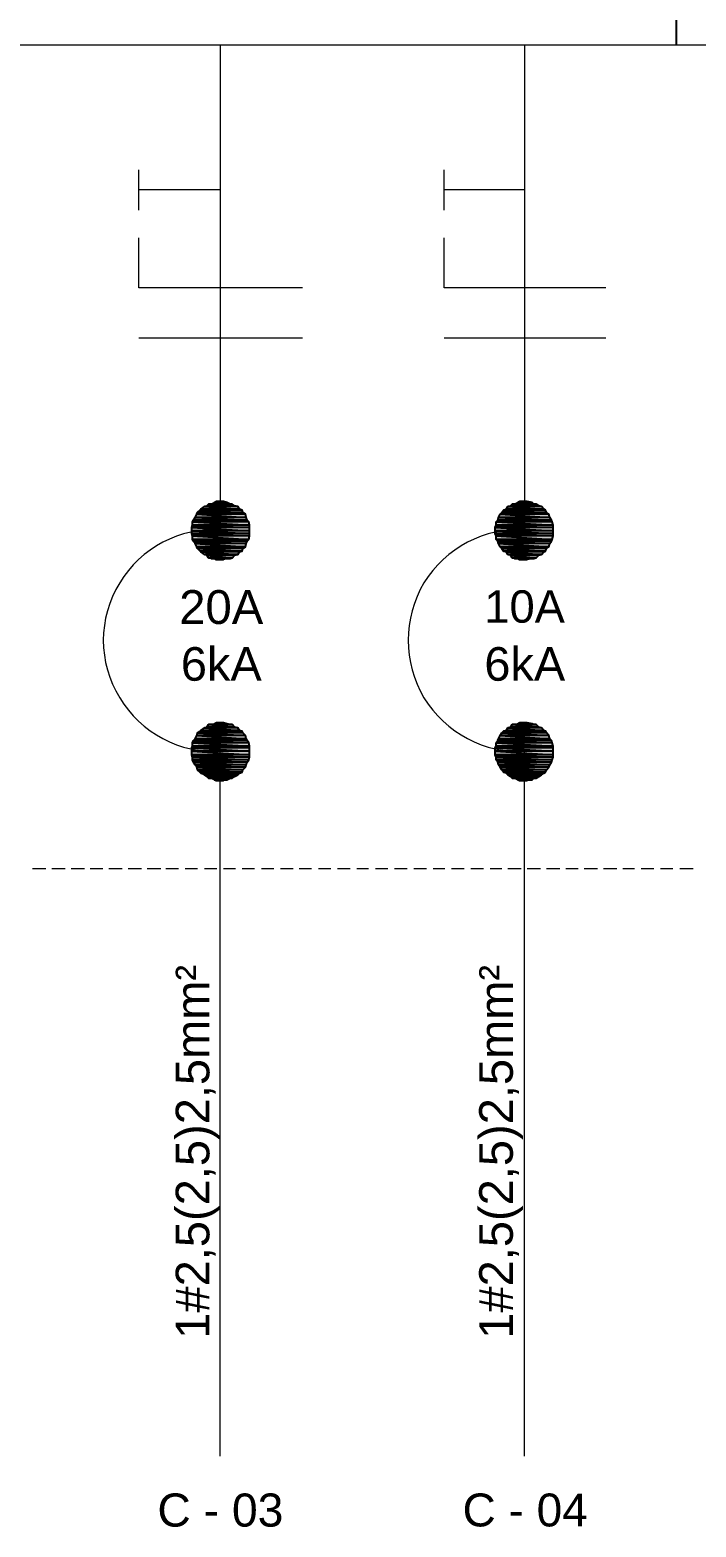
# Model space of a CAD drawing. Header units: millimetres. Extents: x 53 to 176, y -29 to 32.
# Drawn here: x 139.532 to 141.751, y 9.897 to 14.889 of the extents above; entities that cross this region are included whole.
import ezdxf

# ---------------------------------------------------------------- set-up
doc = ezdxf.new("R2010")
doc.units = ezdxf.units.MM
doc.layers.add('13 - Diagrama unifilar', color=7, linetype='Continuous', lineweight=30)
doc.styles.add('Arial0', font='arial.ttf', dxfattribs={"height": 3.14658})

msp = doc.modelspace()

# ---------------------------------------------------------------- hatches: boundary and pattern name
at = {"layer": '13 - Diagrama unifilar', "true_color": 0x000007}
h = msp.add_hatch(color=7, dxfattribs=at)
h.paths.add_polyline_path([(140.2416, 13.2798), (140.0907, 13.2798), (140.25, 13.2742)])
h.paths.add_polyline_path([(140.0907, 13.2798), (140.25, 13.2742), (140.088, 13.2742)])
h = msp.add_hatch(color=7, dxfattribs=at)
h.paths.add_polyline_path([(140.2388, 13.2882), (140.0991, 13.2882), (140.2416, 13.2798)])
h.paths.add_polyline_path([(140.0991, 13.2882), (140.2416, 13.2798), (140.0907, 13.2798)])
h = msp.add_hatch(color=7, dxfattribs=at)
h.paths.add_polyline_path([(140.2304, 13.291), (140.1019, 13.291), (140.2388, 13.2882)])
h.paths.add_polyline_path([(140.1019, 13.291), (140.2388, 13.2882), (140.0991, 13.2882)])
h = msp.add_hatch(color=7, dxfattribs=at)
h.paths.add_polyline_path([(140.2248, 13.2994), (140.1131, 13.2994), (140.2304, 13.291)])
h.paths.add_polyline_path([(140.1131, 13.2994), (140.2304, 13.291), (140.1019, 13.291)])
h = msp.add_hatch(color=7, dxfattribs=at)
h.paths.add_polyline_path([(140.2137, 13.3022), (140.1215, 13.3022), (140.2248, 13.2994)])
h.paths.add_polyline_path([(140.1215, 13.3022), (140.2248, 13.2994), (140.1131, 13.2994)])
h = msp.add_hatch(color=7, dxfattribs=at)
h.paths.add_polyline_path([(140.2053, 13.3078), (140.1271, 13.3078), (140.2137, 13.3022)])
h.paths.add_polyline_path([(140.1271, 13.3078), (140.2137, 13.3022), (140.1215, 13.3022)])
h = msp.add_hatch(color=7, dxfattribs=at)
h.paths.add_polyline_path([(140.1885, 13.3133), (140.1466, 13.3133), (140.1997, 13.3078)])
h.paths.add_polyline_path([(140.1466, 13.3133), (140.1997, 13.3078), (140.1354, 13.3078)])
h = msp.add_hatch(color=7, dxfattribs=at)
h.paths.add_polyline_path([(140.1773, 13.3161), (140.1522, 13.3161), (140.1885, 13.3133)])
h.paths.add_polyline_path([(140.1522, 13.3161), (140.1885, 13.3133), (140.1466, 13.3133)])
h = msp.add_hatch(color=7, dxfattribs=at)
h.paths.add_polyline_path([(141.2529, 13.2798), (141.1048, 13.2798), (141.2612, 13.2742)])
h.paths.add_polyline_path([(141.1048, 13.2798), (141.2612, 13.2742), (141.0992, 13.2742)])
h = msp.add_hatch(color=7, dxfattribs=at)
h.paths.add_polyline_path([(141.2501, 13.2882), (141.1104, 13.2882), (141.2529, 13.2798)])
h.paths.add_polyline_path([(141.1104, 13.2882), (141.2529, 13.2798), (141.1048, 13.2798)])
h = msp.add_hatch(color=7, dxfattribs=at)
h.paths.add_polyline_path([(141.2445, 13.291), (141.1188, 13.291), (141.2501, 13.2882)])
h.paths.add_polyline_path([(141.1188, 13.291), (141.2501, 13.2882), (141.1104, 13.2882)])
h = msp.add_hatch(color=7, dxfattribs=at)
h.paths.add_polyline_path([(141.2361, 13.2994), (141.1244, 13.2994), (141.2445, 13.291)])
h.paths.add_polyline_path([(141.1244, 13.2994), (141.2445, 13.291), (141.1188, 13.291)])
h = msp.add_hatch(color=7, dxfattribs=at)
h.paths.add_polyline_path([(141.2277, 13.3022), (141.1327, 13.3022), (141.2361, 13.2994)])
h.paths.add_polyline_path([(141.1327, 13.3022), (141.2361, 13.2994), (141.1244, 13.2994)])
h = msp.add_hatch(color=7, dxfattribs=at)
h.paths.add_polyline_path([(141.2193, 13.3078), (141.1383, 13.3078), (141.2277, 13.3022)])
h.paths.add_polyline_path([(141.1383, 13.3078), (141.2277, 13.3022), (141.1327, 13.3022)])
h = msp.add_hatch(color=7, dxfattribs=at)
h.paths.add_polyline_path([(141.2054, 13.3133), (141.1579, 13.3133), (141.2109, 13.3078)])
h.paths.add_polyline_path([(141.1579, 13.3133), (141.2109, 13.3078), (141.1467, 13.3078)])
h = msp.add_hatch(color=7, dxfattribs=at)
h.paths.add_polyline_path([(141.1886, 13.3161), (141.1635, 13.3161), (141.2054, 13.3133)])
h.paths.add_polyline_path([(141.1635, 13.3161), (141.2054, 13.3133), (141.1579, 13.3133)])
h = msp.add_hatch(color=7, dxfattribs=at)
h.paths.add_polyline_path([(140.2639, 13.2379), (140.074, 13.2379), (140.2639, 13.2295)])
h.paths.add_polyline_path([(140.074, 13.2379), (140.2639, 13.2295), (140.0712, 13.2295)])
h = msp.add_hatch(color=7, dxfattribs=at)
h.paths.add_polyline_path([(140.2639, 13.2295), (140.0712, 13.2295), (140.2639, 13.2184)])
h.paths.add_polyline_path([(140.0712, 13.2295), (140.2639, 13.2184), (140.0712, 13.2184)])
h = msp.add_hatch(color=7, dxfattribs=at)
h.paths.add_polyline_path([(140.2556, 13.2547), (140.0768, 13.2547), (140.2612, 13.2491)])
h.paths.add_polyline_path([(140.0768, 13.2547), (140.2612, 13.2491), (140.074, 13.2491)])
h = msp.add_hatch(color=7, dxfattribs=at)
h.paths.add_polyline_path([(140.2612, 13.2491), (140.074, 13.2491), (140.2639, 13.2379)])
h.paths.add_polyline_path([(140.074, 13.2491), (140.2639, 13.2379), (140.074, 13.2379)])
h = msp.add_hatch(color=7, dxfattribs=at)
h.paths.add_polyline_path([(140.2528, 13.2631), (140.0824, 13.2631), (140.2556, 13.2547)])
h.paths.add_polyline_path([(140.0824, 13.2631), (140.2556, 13.2547), (140.0768, 13.2547)])
h = msp.add_hatch(color=7, dxfattribs=at)
h.paths.add_polyline_path([(140.25, 13.2742), (140.088, 13.2742), (140.2528, 13.2631)])
h.paths.add_polyline_path([(140.088, 13.2742), (140.2528, 13.2631), (140.0824, 13.2631)])
h = msp.add_hatch(color=7, dxfattribs=at)
h.paths.add_polyline_path([(141.2752, 13.2379), (141.0852, 13.2379), (141.2752, 13.2295)])
h.paths.add_polyline_path([(141.0852, 13.2379), (141.2752, 13.2295), (141.0824, 13.2295)])
h = msp.add_hatch(color=7, dxfattribs=at)
h.paths.add_polyline_path([(141.2752, 13.2295), (141.0824, 13.2295), (141.2752, 13.2184)])
h.paths.add_polyline_path([(141.0824, 13.2295), (141.2752, 13.2184), (141.0824, 13.2184)])
h = msp.add_hatch(color=7, dxfattribs=at)
h.paths.add_polyline_path([(141.2696, 13.2547), (141.0908, 13.2547), (141.2724, 13.2491)])
h.paths.add_polyline_path([(141.0908, 13.2547), (141.2724, 13.2491), (141.0852, 13.2491)])
h = msp.add_hatch(color=7, dxfattribs=at)
h.paths.add_polyline_path([(141.2724, 13.2491), (141.0852, 13.2491), (141.2752, 13.2379)])
h.paths.add_polyline_path([(141.0852, 13.2491), (141.2752, 13.2379), (141.0852, 13.2379)])
h = msp.add_hatch(color=7, dxfattribs=at)
h.paths.add_polyline_path([(141.264, 13.2631), (141.0936, 13.2631), (141.2696, 13.2547)])
h.paths.add_polyline_path([(141.0936, 13.2631), (141.2696, 13.2547), (141.0908, 13.2547)])
h = msp.add_hatch(color=7, dxfattribs=at)
h.paths.add_polyline_path([(141.2612, 13.2742), (141.0992, 13.2742), (141.264, 13.2631)])
h.paths.add_polyline_path([(141.0992, 13.2742), (141.264, 13.2631), (141.0936, 13.2631)])
h = msp.add_hatch(color=7, dxfattribs=at)
h.paths.add_polyline_path([(140.2639, 13.2184), (140.0712, 13.2184), (140.2639, 13.21)])
h.paths.add_polyline_path([(140.0712, 13.2184), (140.2639, 13.21), (140.0712, 13.21)])
h = msp.add_hatch(color=7, dxfattribs=at)
h.paths.add_polyline_path([(140.2639, 13.21), (140.0712, 13.21), (140.2639, 13.2016)])
h.paths.add_polyline_path([(140.0712, 13.21), (140.2639, 13.2016), (140.074, 13.2016)])
h = msp.add_hatch(color=7, dxfattribs=at)
h.paths.add_polyline_path([(140.2639, 13.2016), (140.074, 13.2016), (140.2612, 13.1904)])
h.paths.add_polyline_path([(140.074, 13.2016), (140.2612, 13.1904), (140.074, 13.1904)])
h = msp.add_hatch(color=7, dxfattribs=at)
h.paths.add_polyline_path([(140.2612, 13.1904), (140.074, 13.1904), (140.2556, 13.1848)])
h.paths.add_polyline_path([(140.074, 13.1904), (140.2556, 13.1848), (140.0768, 13.1848)])
h = msp.add_hatch(color=7, dxfattribs=at)
h.paths.add_polyline_path([(140.2556, 13.1848), (140.0768, 13.1848), (140.2528, 13.1765)])
h.paths.add_polyline_path([(140.0768, 13.1848), (140.2528, 13.1765), (140.0824, 13.1765)])
h = msp.add_hatch(color=7, dxfattribs=at)
h.paths.add_polyline_path([(141.2752, 13.2184), (141.0824, 13.2184), (141.2752, 13.21)])
h.paths.add_polyline_path([(141.0824, 13.2184), (141.2752, 13.21), (141.0824, 13.21)])
h = msp.add_hatch(color=7, dxfattribs=at)
h.paths.add_polyline_path([(141.2752, 13.21), (141.0824, 13.21), (141.2752, 13.2016)])
h.paths.add_polyline_path([(141.0824, 13.21), (141.2752, 13.2016), (141.0852, 13.2016)])
h = msp.add_hatch(color=7, dxfattribs=at)
h.paths.add_polyline_path([(141.2752, 13.2016), (141.0852, 13.2016), (141.2724, 13.1904)])
h.paths.add_polyline_path([(141.0852, 13.2016), (141.2724, 13.1904), (141.0852, 13.1904)])
h = msp.add_hatch(color=7, dxfattribs=at)
h.paths.add_polyline_path([(141.2724, 13.1904), (141.0852, 13.1904), (141.2696, 13.1848)])
h.paths.add_polyline_path([(141.0852, 13.1904), (141.2696, 13.1848), (141.0908, 13.1848)])
h = msp.add_hatch(color=7, dxfattribs=at)
h.paths.add_polyline_path([(141.2696, 13.1848), (141.0908, 13.1848), (141.264, 13.1765)])
h.paths.add_polyline_path([(141.0908, 13.1848), (141.264, 13.1765), (141.0936, 13.1765)])
h = msp.add_hatch(color=7, dxfattribs=at)
h.paths.add_polyline_path([(140.2528, 13.1765), (140.0824, 13.1765), (140.25, 13.1653)])
h.paths.add_polyline_path([(140.0824, 13.1765), (140.25, 13.1653), (140.088, 13.1653)])
h = msp.add_hatch(color=7, dxfattribs=at)
h.paths.add_polyline_path([(140.25, 13.1653), (140.088, 13.1653), (140.2416, 13.1597)])
h.paths.add_polyline_path([(140.088, 13.1653), (140.2416, 13.1597), (140.0907, 13.1597)])
h = msp.add_hatch(color=7, dxfattribs=at)
h.paths.add_polyline_path([(140.2416, 13.1597), (140.0907, 13.1597), (140.2388, 13.1513)])
h.paths.add_polyline_path([(140.0907, 13.1597), (140.2388, 13.1513), (140.0991, 13.1513)])
h = msp.add_hatch(color=7, dxfattribs=at)
h.paths.add_polyline_path([(140.2388, 13.1513), (140.0991, 13.1513), (140.2304, 13.1485)])
h.paths.add_polyline_path([(140.0991, 13.1513), (140.2304, 13.1485), (140.1019, 13.1485)])
h = msp.add_hatch(color=7, dxfattribs=at)
h.paths.add_polyline_path([(140.2304, 13.1485), (140.1019, 13.1485), (140.2248, 13.1401)])
h.paths.add_polyline_path([(140.1019, 13.1485), (140.2248, 13.1401), (140.1131, 13.1401)])
h = msp.add_hatch(color=7, dxfattribs=at)
h.paths.add_polyline_path([(140.2248, 13.1401), (140.1131, 13.1401), (140.2137, 13.1373)])
h.paths.add_polyline_path([(140.1131, 13.1401), (140.2137, 13.1373), (140.1215, 13.1373)])
h = msp.add_hatch(color=7, dxfattribs=at)
h.paths.add_polyline_path([(140.2137, 13.1373), (140.1215, 13.1373), (140.2053, 13.129)])
h.paths.add_polyline_path([(140.1215, 13.1373), (140.2053, 13.129), (140.1271, 13.129)])
h = msp.add_hatch(color=7, dxfattribs=at)
h.paths.add_polyline_path([(140.2053, 13.129), (140.1271, 13.129), (140.1997, 13.1262)])
h.paths.add_polyline_path([(140.1271, 13.129), (140.1997, 13.1262), (140.1354, 13.1262)])
h = msp.add_hatch(color=7, dxfattribs=at)
h.paths.add_polyline_path([(141.264, 13.1765), (141.0936, 13.1765), (141.2612, 13.1653)])
h.paths.add_polyline_path([(141.0936, 13.1765), (141.2612, 13.1653), (141.0992, 13.1653)])
h = msp.add_hatch(color=7, dxfattribs=at)
h.paths.add_polyline_path([(141.2612, 13.1653), (141.0992, 13.1653), (141.2529, 13.1597)])
h.paths.add_polyline_path([(141.0992, 13.1653), (141.2529, 13.1597), (141.1048, 13.1597)])
h = msp.add_hatch(color=7, dxfattribs=at)
h.paths.add_polyline_path([(141.2529, 13.1597), (141.1048, 13.1597), (141.2501, 13.1513)])
h.paths.add_polyline_path([(141.1048, 13.1597), (141.2501, 13.1513), (141.1104, 13.1513)])
h = msp.add_hatch(color=7, dxfattribs=at)
h.paths.add_polyline_path([(141.2501, 13.1513), (141.1104, 13.1513), (141.2445, 13.1485)])
h.paths.add_polyline_path([(141.1104, 13.1513), (141.2445, 13.1485), (141.1188, 13.1485)])
h = msp.add_hatch(color=7, dxfattribs=at)
h.paths.add_polyline_path([(141.2445, 13.1485), (141.1188, 13.1485), (141.2361, 13.1401)])
h.paths.add_polyline_path([(141.1188, 13.1485), (141.2361, 13.1401), (141.1244, 13.1401)])
h = msp.add_hatch(color=7, dxfattribs=at)
h.paths.add_polyline_path([(141.2361, 13.1401), (141.1244, 13.1401), (141.2277, 13.1373)])
h.paths.add_polyline_path([(141.1244, 13.1401), (141.2277, 13.1373), (141.1327, 13.1373)])
h = msp.add_hatch(color=7, dxfattribs=at)
h.paths.add_polyline_path([(141.2277, 13.1373), (141.1327, 13.1373), (141.2193, 13.129)])
h.paths.add_polyline_path([(141.1327, 13.1373), (141.2193, 13.129), (141.1383, 13.129)])
h = msp.add_hatch(color=7, dxfattribs=at)
h.paths.add_polyline_path([(141.2193, 13.129), (141.1383, 13.129), (141.2109, 13.1262)])
h.paths.add_polyline_path([(141.1383, 13.129), (141.2109, 13.1262), (141.1467, 13.1262)])
h = msp.add_hatch(color=7, dxfattribs=at)
h.paths.add_polyline_path([(140.1466, 13.1262), (140.1522, 13.1234), (140.1773, 13.1234)])
h.paths.add_polyline_path([(140.1522, 13.1234), (140.1773, 13.1234), (140.1718, 13.1234)])
for points in [[(140.1466, 13.1262), (140.1885, 13.1262), (140.1773, 13.1234)], [(141.1579, 13.1262), (141.2054, 13.1262), (141.1886, 13.1234)], [(140.1466, 12.3887), (140.1885, 12.3887), (140.1773, 12.3859)], [(141.1579, 12.3887), (141.2054, 12.3887), (141.1886, 12.3859)]]:
    msp.add_hatch(color=7, dxfattribs=at).paths.add_polyline_path(points)
h = msp.add_hatch(color=7, dxfattribs=at)
h.paths.add_polyline_path([(141.1579, 13.1262), (141.1635, 13.1234), (141.1886, 13.1234)])
h.paths.add_polyline_path([(141.1635, 13.1234), (141.1886, 13.1234), (141.1858, 13.1234)])
h = msp.add_hatch(color=7, dxfattribs=at)
h.paths.add_polyline_path([(140.1773, 12.5786), (140.1522, 12.5786), (140.1885, 12.5759)])
h.paths.add_polyline_path([(140.1522, 12.5786), (140.1885, 12.5759), (140.1466, 12.5759)])
h = msp.add_hatch(color=7, dxfattribs=at)
h.paths.add_polyline_path([(141.1886, 12.5786), (141.1635, 12.5786), (141.2054, 12.5759)])
h.paths.add_polyline_path([(141.1635, 12.5786), (141.2054, 12.5759), (141.1579, 12.5759)])
h = msp.add_hatch(color=7, dxfattribs=at)
h.paths.add_polyline_path([(140.25, 12.5367), (140.088, 12.5367), (140.2528, 12.5256)])
h.paths.add_polyline_path([(140.088, 12.5367), (140.2528, 12.5256), (140.0824, 12.5256)])
h = msp.add_hatch(color=7, dxfattribs=at)
h.paths.add_polyline_path([(140.2416, 12.5451), (140.0907, 12.5451), (140.25, 12.5367)])
h.paths.add_polyline_path([(140.0907, 12.5451), (140.25, 12.5367), (140.088, 12.5367)])
h = msp.add_hatch(color=7, dxfattribs=at)
h.paths.add_polyline_path([(140.2388, 12.5507), (140.0991, 12.5507), (140.2416, 12.5451)])
h.paths.add_polyline_path([(140.0991, 12.5507), (140.2416, 12.5451), (140.0907, 12.5451)])
h = msp.add_hatch(color=7, dxfattribs=at)
h.paths.add_polyline_path([(140.2304, 12.5535), (140.1019, 12.5535), (140.2388, 12.5507)])
h.paths.add_polyline_path([(140.1019, 12.5535), (140.2388, 12.5507), (140.0991, 12.5507)])
h = msp.add_hatch(color=7, dxfattribs=at)
h.paths.add_polyline_path([(140.2248, 12.5619), (140.1131, 12.5619), (140.2304, 12.5535)])
h.paths.add_polyline_path([(140.1131, 12.5619), (140.2304, 12.5535), (140.1019, 12.5535)])
h = msp.add_hatch(color=7, dxfattribs=at)
h.paths.add_polyline_path([(140.2137, 12.5647), (140.1215, 12.5647), (140.2248, 12.5619)])
h.paths.add_polyline_path([(140.1215, 12.5647), (140.2248, 12.5619), (140.1131, 12.5619)])
h = msp.add_hatch(color=7, dxfattribs=at)
h.paths.add_polyline_path([(140.2053, 12.5731), (140.1271, 12.5731), (140.2137, 12.5647)])
h.paths.add_polyline_path([(140.1271, 12.5731), (140.2137, 12.5647), (140.1215, 12.5647)])
h = msp.add_hatch(color=7, dxfattribs=at)
h.paths.add_polyline_path([(140.1885, 12.5759), (140.1466, 12.5759), (140.1997, 12.5731)])
h.paths.add_polyline_path([(140.1466, 12.5759), (140.1997, 12.5731), (140.1354, 12.5731)])
h = msp.add_hatch(color=7, dxfattribs=at)
h.paths.add_polyline_path([(141.2612, 12.5367), (141.0992, 12.5367), (141.264, 12.5256)])
h.paths.add_polyline_path([(141.0992, 12.5367), (141.264, 12.5256), (141.0936, 12.5256)])
h = msp.add_hatch(color=7, dxfattribs=at)
h.paths.add_polyline_path([(141.2529, 12.5451), (141.1048, 12.5451), (141.2612, 12.5367)])
h.paths.add_polyline_path([(141.1048, 12.5451), (141.2612, 12.5367), (141.0992, 12.5367)])
h = msp.add_hatch(color=7, dxfattribs=at)
h.paths.add_polyline_path([(141.2501, 12.5507), (141.1104, 12.5507), (141.2529, 12.5451)])
h.paths.add_polyline_path([(141.1104, 12.5507), (141.2529, 12.5451), (141.1048, 12.5451)])
h = msp.add_hatch(color=7, dxfattribs=at)
h.paths.add_polyline_path([(141.2445, 12.5535), (141.1188, 12.5535), (141.2501, 12.5507)])
h.paths.add_polyline_path([(141.1188, 12.5535), (141.2501, 12.5507), (141.1104, 12.5507)])
h = msp.add_hatch(color=7, dxfattribs=at)
h.paths.add_polyline_path([(141.2361, 12.5619), (141.1244, 12.5619), (141.2445, 12.5535)])
h.paths.add_polyline_path([(141.1244, 12.5619), (141.2445, 12.5535), (141.1188, 12.5535)])
h = msp.add_hatch(color=7, dxfattribs=at)
h.paths.add_polyline_path([(141.2277, 12.5647), (141.1327, 12.5647), (141.2361, 12.5619)])
h.paths.add_polyline_path([(141.1327, 12.5647), (141.2361, 12.5619), (141.1244, 12.5619)])
h = msp.add_hatch(color=7, dxfattribs=at)
h.paths.add_polyline_path([(141.2193, 12.5731), (141.1383, 12.5731), (141.2277, 12.5647)])
h.paths.add_polyline_path([(141.1383, 12.5731), (141.2277, 12.5647), (141.1327, 12.5647)])
h = msp.add_hatch(color=7, dxfattribs=at)
h.paths.add_polyline_path([(141.2054, 12.5759), (141.1579, 12.5759), (141.2109, 12.5731)])
h.paths.add_polyline_path([(141.1579, 12.5759), (141.2109, 12.5731), (141.1467, 12.5731)])
h = msp.add_hatch(color=7, dxfattribs=at)
h.paths.add_polyline_path([(140.2639, 12.5004), (140.074, 12.5004), (140.2639, 12.4948)])
h.paths.add_polyline_path([(140.074, 12.5004), (140.2639, 12.4948), (140.0712, 12.4948)])
h = msp.add_hatch(color=7, dxfattribs=at)
h.paths.add_polyline_path([(140.2639, 12.4948), (140.0712, 12.4948), (140.2639, 12.4837)])
h.paths.add_polyline_path([(140.0712, 12.4948), (140.2639, 12.4837), (140.0712, 12.4837)])
h = msp.add_hatch(color=7, dxfattribs=at)
h.paths.add_polyline_path([(140.2639, 12.4837), (140.0712, 12.4837), (140.2639, 12.4725)])
h.paths.add_polyline_path([(140.0712, 12.4837), (140.2639, 12.4725), (140.0712, 12.4725)])
h = msp.add_hatch(color=7, dxfattribs=at)
h.paths.add_polyline_path([(140.2556, 12.52), (140.0768, 12.52), (140.2612, 12.5116)])
h.paths.add_polyline_path([(140.0768, 12.52), (140.2612, 12.5116), (140.074, 12.5116)])
h = msp.add_hatch(color=7, dxfattribs=at)
h.paths.add_polyline_path([(140.2612, 12.5116), (140.074, 12.5116), (140.2639, 12.5004)])
h.paths.add_polyline_path([(140.074, 12.5116), (140.2639, 12.5004), (140.074, 12.5004)])
h = msp.add_hatch(color=7, dxfattribs=at)
h.paths.add_polyline_path([(140.2528, 12.5256), (140.0824, 12.5256), (140.2556, 12.52)])
h.paths.add_polyline_path([(140.0824, 12.5256), (140.2556, 12.52), (140.0768, 12.52)])
h = msp.add_hatch(color=7, dxfattribs=at)
h.paths.add_polyline_path([(141.2752, 12.5004), (141.0852, 12.5004), (141.2752, 12.4948)])
h.paths.add_polyline_path([(141.0852, 12.5004), (141.2752, 12.4948), (141.0824, 12.4948)])
h = msp.add_hatch(color=7, dxfattribs=at)
h.paths.add_polyline_path([(141.2752, 12.4948), (141.0824, 12.4948), (141.2752, 12.4837)])
h.paths.add_polyline_path([(141.0824, 12.4948), (141.2752, 12.4837), (141.0824, 12.4837)])
h = msp.add_hatch(color=7, dxfattribs=at)
h.paths.add_polyline_path([(141.2752, 12.4837), (141.0824, 12.4837), (141.2752, 12.4725)])
h.paths.add_polyline_path([(141.0824, 12.4837), (141.2752, 12.4725), (141.0824, 12.4725)])
h = msp.add_hatch(color=7, dxfattribs=at)
h.paths.add_polyline_path([(141.2696, 12.52), (141.0908, 12.52), (141.2724, 12.5116)])
h.paths.add_polyline_path([(141.0908, 12.52), (141.2724, 12.5116), (141.0852, 12.5116)])
h = msp.add_hatch(color=7, dxfattribs=at)
h.paths.add_polyline_path([(141.2724, 12.5116), (141.0852, 12.5116), (141.2752, 12.5004)])
h.paths.add_polyline_path([(141.0852, 12.5116), (141.2752, 12.5004), (141.0852, 12.5004)])
h = msp.add_hatch(color=7, dxfattribs=at)
h.paths.add_polyline_path([(141.264, 12.5256), (141.0936, 12.5256), (141.2696, 12.52)])
h.paths.add_polyline_path([(141.0936, 12.5256), (141.2696, 12.52), (141.0908, 12.52)])
h = msp.add_hatch(color=7, dxfattribs=at)
h.paths.add_polyline_path([(140.2639, 12.4725), (140.0712, 12.4725), (140.2639, 12.4641)])
h.paths.add_polyline_path([(140.0712, 12.4725), (140.2639, 12.4641), (140.074, 12.4641)])
h = msp.add_hatch(color=7, dxfattribs=at)
h.paths.add_polyline_path([(140.2639, 12.4641), (140.074, 12.4641), (140.2612, 12.4557)])
h.paths.add_polyline_path([(140.074, 12.4641), (140.2612, 12.4557), (140.074, 12.4557)])
h = msp.add_hatch(color=7, dxfattribs=at)
h.paths.add_polyline_path([(140.2612, 12.4557), (140.074, 12.4557), (140.2556, 12.4474)])
h.paths.add_polyline_path([(140.074, 12.4557), (140.2556, 12.4474), (140.0768, 12.4474)])
h = msp.add_hatch(color=7, dxfattribs=at)
h.paths.add_polyline_path([(140.2556, 12.4474), (140.0768, 12.4474), (140.2528, 12.439)])
h.paths.add_polyline_path([(140.0768, 12.4474), (140.2528, 12.439), (140.0824, 12.439)])
h = msp.add_hatch(color=7, dxfattribs=at)
h.paths.add_polyline_path([(140.2528, 12.439), (140.0824, 12.439), (140.25, 12.4306)])
h.paths.add_polyline_path([(140.0824, 12.439), (140.25, 12.4306), (140.088, 12.4306)])
h = msp.add_hatch(color=7, dxfattribs=at)
h.paths.add_polyline_path([(140.25, 12.4306), (140.088, 12.4306), (140.2416, 12.4222)])
h.paths.add_polyline_path([(140.088, 12.4306), (140.2416, 12.4222), (140.0907, 12.4222)])
h = msp.add_hatch(color=7, dxfattribs=at)
h.paths.add_polyline_path([(141.2752, 12.4725), (141.0824, 12.4725), (141.2752, 12.4641)])
h.paths.add_polyline_path([(141.0824, 12.4725), (141.2752, 12.4641), (141.0852, 12.4641)])
h = msp.add_hatch(color=7, dxfattribs=at)
h.paths.add_polyline_path([(141.2752, 12.4641), (141.0852, 12.4641), (141.2724, 12.4557)])
h.paths.add_polyline_path([(141.0852, 12.4641), (141.2724, 12.4557), (141.0852, 12.4557)])
h = msp.add_hatch(color=7, dxfattribs=at)
h.paths.add_polyline_path([(141.2724, 12.4557), (141.0852, 12.4557), (141.2696, 12.4474)])
h.paths.add_polyline_path([(141.0852, 12.4557), (141.2696, 12.4474), (141.0908, 12.4474)])
h = msp.add_hatch(color=7, dxfattribs=at)
h.paths.add_polyline_path([(141.2696, 12.4474), (141.0908, 12.4474), (141.264, 12.439)])
h.paths.add_polyline_path([(141.0908, 12.4474), (141.264, 12.439), (141.0936, 12.439)])
h = msp.add_hatch(color=7, dxfattribs=at)
h.paths.add_polyline_path([(141.264, 12.439), (141.0936, 12.439), (141.2612, 12.4306)])
h.paths.add_polyline_path([(141.0936, 12.439), (141.2612, 12.4306), (141.0992, 12.4306)])
h = msp.add_hatch(color=7, dxfattribs=at)
h.paths.add_polyline_path([(141.2612, 12.4306), (141.0992, 12.4306), (141.2529, 12.4222)])
h.paths.add_polyline_path([(141.0992, 12.4306), (141.2529, 12.4222), (141.1048, 12.4222)])
h = msp.add_hatch(color=7, dxfattribs=at)
h.paths.add_polyline_path([(140.2416, 12.4222), (140.0907, 12.4222), (140.2388, 12.4138)])
h.paths.add_polyline_path([(140.0907, 12.4222), (140.2388, 12.4138), (140.0991, 12.4138)])
h = msp.add_hatch(color=7, dxfattribs=at)
h.paths.add_polyline_path([(140.2388, 12.4138), (140.0991, 12.4138), (140.2304, 12.411)])
h.paths.add_polyline_path([(140.0991, 12.4138), (140.2304, 12.411), (140.1019, 12.411)])
h = msp.add_hatch(color=7, dxfattribs=at)
h.paths.add_polyline_path([(140.2304, 12.411), (140.1019, 12.411), (140.2248, 12.4054)])
h.paths.add_polyline_path([(140.1019, 12.411), (140.2248, 12.4054), (140.1131, 12.4054)])
h = msp.add_hatch(color=7, dxfattribs=at)
h.paths.add_polyline_path([(140.2248, 12.4054), (140.1131, 12.4054), (140.2137, 12.3999)])
h.paths.add_polyline_path([(140.1131, 12.4054), (140.2137, 12.3999), (140.1215, 12.3999)])
h = msp.add_hatch(color=7, dxfattribs=at)
h.paths.add_polyline_path([(140.2137, 12.3999), (140.1215, 12.3999), (140.2053, 12.3943)])
h.paths.add_polyline_path([(140.1215, 12.3999), (140.2053, 12.3943), (140.1271, 12.3943)])
h = msp.add_hatch(color=7, dxfattribs=at)
h.paths.add_polyline_path([(140.1997, 12.3943), (140.1354, 12.3943), (140.1885, 12.3887)])
h.paths.add_polyline_path([(140.1354, 12.3943), (140.1885, 12.3887), (140.1466, 12.3887)])
h = msp.add_hatch(color=7, dxfattribs=at)
h.paths.add_polyline_path([(140.1466, 12.3887), (140.1522, 12.3859), (140.1773, 12.3859)])
h.paths.add_polyline_path([(140.1522, 12.3859), (140.1773, 12.3859), (140.1718, 12.3859)])
h = msp.add_hatch(color=7, dxfattribs=at)
h.paths.add_polyline_path([(141.2529, 12.4222), (141.1048, 12.4222), (141.2501, 12.4138)])
h.paths.add_polyline_path([(141.1048, 12.4222), (141.2501, 12.4138), (141.1104, 12.4138)])
h = msp.add_hatch(color=7, dxfattribs=at)
h.paths.add_polyline_path([(141.2501, 12.4138), (141.1104, 12.4138), (141.2445, 12.411)])
h.paths.add_polyline_path([(141.1104, 12.4138), (141.2445, 12.411), (141.1188, 12.411)])
h = msp.add_hatch(color=7, dxfattribs=at)
h.paths.add_polyline_path([(141.2445, 12.411), (141.1188, 12.411), (141.2361, 12.4054)])
h.paths.add_polyline_path([(141.1188, 12.411), (141.2361, 12.4054), (141.1244, 12.4054)])
h = msp.add_hatch(color=7, dxfattribs=at)
h.paths.add_polyline_path([(141.2361, 12.4054), (141.1244, 12.4054), (141.2277, 12.3999)])
h.paths.add_polyline_path([(141.1244, 12.4054), (141.2277, 12.3999), (141.1327, 12.3999)])
h = msp.add_hatch(color=7, dxfattribs=at)
h.paths.add_polyline_path([(141.2277, 12.3999), (141.1327, 12.3999), (141.2193, 12.3943)])
h.paths.add_polyline_path([(141.1327, 12.3999), (141.2193, 12.3943), (141.1383, 12.3943)])
h = msp.add_hatch(color=7, dxfattribs=at)
h.paths.add_polyline_path([(141.2109, 12.3943), (141.1467, 12.3943), (141.2054, 12.3887)])
h.paths.add_polyline_path([(141.1467, 12.3943), (141.2054, 12.3887), (141.1579, 12.3887)])
h = msp.add_hatch(color=7, dxfattribs=at)
h.paths.add_polyline_path([(141.1579, 12.3887), (141.1635, 12.3859), (141.1886, 12.3859)])
h.paths.add_polyline_path([(141.1635, 12.3859), (141.1886, 12.3859), (141.1858, 12.3859)])

# ---------------------------------------------------------------- linework, layer by layer
at = {"layer": '13 - Diagrama unifilar', "color": 7, "linetype": 'Continuous', "lineweight": -2, "true_color": 0x000007}
msp.add_lwpolyline([(141.6858, 16.3387), (141.6858, 14.8386), (141.6858, 14.8386)], dxfattribs=at)
at = {"layer": '13 - Diagrama unifilar', "color": 7, "linetype": 'Continuous', "lineweight": 9, "true_color": 0x000007}
for points in [[(138.1437, 14.8386), (145.2308, 14.8386), (145.2308, 14.8386)], [(140.1662, 14.8386), (140.1662, 13.2184), (140.1662, 13.2184)], [(141.1802, 14.8386), (141.1802, 13.2184), (141.1802, 13.2184)], [(140.1662, 14.3553), (139.8952, 14.3553), (139.8952, 14.4224)], [(141.1802, 14.3553), (140.912, 14.3553), (140.912, 14.4224)], [(139.8952, 14.2883), (139.8952, 14.3553), (139.8952, 14.3553)], [(140.912, 14.2883), (140.912, 14.3553), (140.912, 14.3553)], [(140.4399, 14.0285), (140.1662, 14.0285), (139.8952, 14.0285), (139.8952, 14.1961)], [(141.4512, 14.0285), (141.1802, 14.0285), (140.912, 14.0285), (140.912, 14.1961)], [(140.4399, 13.8609), (140.1662, 13.8609), (139.8952, 13.8609)], [(141.4512, 13.8609), (141.1802, 13.8609), (140.912, 13.8609)], [(140.1662, 10.1343), (140.1662, 12.4837), (140.1662, 12.4837)], [(141.1802, 10.1343), (141.1802, 12.4837), (141.1802, 12.4837)]]:
    msp.add_lwpolyline(points, dxfattribs=at)
at = {"layer": '13 - Diagrama unifilar', "color": 7, "linetype": 'Continuous', "lineweight": -2, "true_color": 0x000007}
for points in [[(140.0907, 13.2798), (140.25, 13.2742), (140.088, 13.2742)], [(140.0991, 13.2882), (140.2416, 13.2798), (140.0907, 13.2798)], [(140.2416, 13.2798), (140.0907, 13.2798), (140.25, 13.2742)], [(140.1019, 13.291), (140.2388, 13.2882), (140.0991, 13.2882)], [(140.2388, 13.2882), (140.0991, 13.2882), (140.2416, 13.2798)], [(140.1131, 13.2994), (140.2304, 13.291), (140.1019, 13.291)], [(140.2304, 13.291), (140.1019, 13.291), (140.2388, 13.2882)], [(140.1215, 13.3022), (140.2248, 13.2994), (140.1131, 13.2994)], [(140.2248, 13.2994), (140.1131, 13.2994), (140.2304, 13.291)], [(140.1271, 13.3078), (140.2137, 13.3022), (140.1215, 13.3022)], [(140.2137, 13.3022), (140.1215, 13.3022), (140.2248, 13.2994)], [(140.1354, 13.3078), (140.2053, 13.3078), (140.1271, 13.3078)], [(140.2053, 13.3078), (140.1271, 13.3078), (140.2137, 13.3022)], [(140.1466, 13.3133), (140.1997, 13.3078), (140.1354, 13.3078)], [(140.1997, 13.3078), (140.1354, 13.3078), (140.2053, 13.3078)], [(140.1522, 13.3161), (140.1885, 13.3133), (140.1466, 13.3133)], [(140.1885, 13.3133), (140.1466, 13.3133), (140.1997, 13.3078)], [(140.1718, 13.3161), (140.1773, 13.3161), (140.1522, 13.3161)], [(140.1773, 13.3161), (140.1522, 13.3161), (140.1885, 13.3133)], [(141.1048, 13.2798), (141.2612, 13.2742), (141.0992, 13.2742)], [(141.1104, 13.2882), (141.2529, 13.2798), (141.1048, 13.2798)], [(141.2529, 13.2798), (141.1048, 13.2798), (141.2612, 13.2742)], [(141.1188, 13.291), (141.2501, 13.2882), (141.1104, 13.2882)], [(141.2501, 13.2882), (141.1104, 13.2882), (141.2529, 13.2798)], [(141.1244, 13.2994), (141.2445, 13.291), (141.1188, 13.291)], [(141.2445, 13.291), (141.1188, 13.291), (141.2501, 13.2882)], [(141.1327, 13.3022), (141.2361, 13.2994), (141.1244, 13.2994)], [(141.2361, 13.2994), (141.1244, 13.2994), (141.2445, 13.291)], [(141.1383, 13.3078), (141.2277, 13.3022), (141.1327, 13.3022)], [(141.2277, 13.3022), (141.1327, 13.3022), (141.2361, 13.2994)], [(141.1467, 13.3078), (141.2193, 13.3078), (141.1383, 13.3078)], [(141.2193, 13.3078), (141.1383, 13.3078), (141.2277, 13.3022)], [(141.1579, 13.3133), (141.2109, 13.3078), (141.1467, 13.3078)], [(141.2109, 13.3078), (141.1467, 13.3078), (141.2193, 13.3078)], [(141.1635, 13.3161), (141.2054, 13.3133), (141.1579, 13.3133)], [(141.2054, 13.3133), (141.1579, 13.3133), (141.2109, 13.3078)], [(141.1858, 13.3161), (141.1886, 13.3161), (141.1635, 13.3161)], [(141.1886, 13.3161), (141.1635, 13.3161), (141.2054, 13.3133)], [(140.074, 13.2379), (140.2639, 13.2295), (140.0712, 13.2295)], [(140.2639, 13.2295), (140.0712, 13.2295), (140.2639, 13.2184)], [(140.0712, 13.2295), (140.2639, 13.2184), (140.0712, 13.2184)], [(140.0768, 13.2547), (140.2612, 13.2491), (140.074, 13.2491)], [(140.2612, 13.2491), (140.074, 13.2491), (140.2639, 13.2379)], [(140.074, 13.2491), (140.2639, 13.2379), (140.074, 13.2379)], [(140.2639, 13.2379), (140.074, 13.2379), (140.2639, 13.2295)], [(140.0824, 13.2631), (140.2556, 13.2547), (140.0768, 13.2547)], [(140.2556, 13.2547), (140.0768, 13.2547), (140.2612, 13.2491)], [(140.088, 13.2742), (140.2528, 13.2631), (140.0824, 13.2631)], [(140.2528, 13.2631), (140.0824, 13.2631), (140.2556, 13.2547)], [(140.25, 13.2742), (140.088, 13.2742), (140.2528, 13.2631)], [(141.0852, 13.2379), (141.2752, 13.2295), (141.0824, 13.2295)], [(141.2752, 13.2295), (141.0824, 13.2295), (141.2752, 13.2184)], [(141.0824, 13.2295), (141.2752, 13.2184), (141.0824, 13.2184)], [(141.0908, 13.2547), (141.2724, 13.2491), (141.0852, 13.2491)], [(141.2724, 13.2491), (141.0852, 13.2491), (141.2752, 13.2379)], [(141.0852, 13.2491), (141.2752, 13.2379), (141.0852, 13.2379)], [(141.2752, 13.2379), (141.0852, 13.2379), (141.2752, 13.2295)], [(141.0936, 13.2631), (141.2696, 13.2547), (141.0908, 13.2547)], [(141.2696, 13.2547), (141.0908, 13.2547), (141.2724, 13.2491)], [(141.0992, 13.2742), (141.264, 13.2631), (141.0936, 13.2631)], [(141.264, 13.2631), (141.0936, 13.2631), (141.2696, 13.2547)], [(141.2612, 13.2742), (141.0992, 13.2742), (141.264, 13.2631)], [(140.2639, 13.2184), (140.0712, 13.2184), (140.2639, 13.21)], [(140.0712, 13.2184), (140.2639, 13.21), (140.0712, 13.21)], [(140.2639, 13.21), (140.0712, 13.21), (140.2639, 13.2016)], [(140.0712, 13.21), (140.2639, 13.2016), (140.074, 13.2016)], [(140.2639, 13.2016), (140.074, 13.2016), (140.2612, 13.1904)], [(140.074, 13.2016), (140.2612, 13.1904), (140.074, 13.1904)], [(140.2612, 13.1904), (140.074, 13.1904), (140.2556, 13.1848)], [(140.074, 13.1904), (140.2556, 13.1848), (140.0768, 13.1848)], [(140.2556, 13.1848), (140.0768, 13.1848), (140.2528, 13.1765)], [(140.0768, 13.1848), (140.2528, 13.1765), (140.0824, 13.1765)], [(141.2752, 13.2184), (141.0824, 13.2184), (141.2752, 13.21)], [(141.0824, 13.2184), (141.2752, 13.21), (141.0824, 13.21)], [(141.2752, 13.21), (141.0824, 13.21), (141.2752, 13.2016)], [(141.0824, 13.21), (141.2752, 13.2016), (141.0852, 13.2016)], [(141.2752, 13.2016), (141.0852, 13.2016), (141.2724, 13.1904)], [(141.0852, 13.2016), (141.2724, 13.1904), (141.0852, 13.1904)], [(141.2724, 13.1904), (141.0852, 13.1904), (141.2696, 13.1848)], [(141.0852, 13.1904), (141.2696, 13.1848), (141.0908, 13.1848)], [(141.2696, 13.1848), (141.0908, 13.1848), (141.264, 13.1765)], [(141.0908, 13.1848), (141.264, 13.1765), (141.0936, 13.1765)], [(140.2528, 13.1765), (140.0824, 13.1765), (140.25, 13.1653)], [(140.0824, 13.1765), (140.25, 13.1653), (140.088, 13.1653)], [(140.25, 13.1653), (140.088, 13.1653), (140.2416, 13.1597)], [(140.088, 13.1653), (140.2416, 13.1597), (140.0907, 13.1597)], [(140.2416, 13.1597), (140.0907, 13.1597), (140.2388, 13.1513)], [(140.0907, 13.1597), (140.2388, 13.1513), (140.0991, 13.1513)], [(140.2388, 13.1513), (140.0991, 13.1513), (140.2304, 13.1485)], [(140.0991, 13.1513), (140.2304, 13.1485), (140.1019, 13.1485)], [(140.2304, 13.1485), (140.1019, 13.1485), (140.2248, 13.1401)], [(140.1019, 13.1485), (140.2248, 13.1401), (140.1131, 13.1401)], [(140.2248, 13.1401), (140.1131, 13.1401), (140.2137, 13.1373)], [(140.1131, 13.1401), (140.2137, 13.1373), (140.1215, 13.1373)], [(140.2137, 13.1373), (140.1215, 13.1373), (140.2053, 13.129)], [(140.1215, 13.1373), (140.2053, 13.129), (140.1271, 13.129)], [(140.2053, 13.129), (140.1271, 13.129), (140.1997, 13.1262)], [(140.1271, 13.129), (140.1997, 13.1262), (140.1354, 13.1262)], [(141.264, 13.1765), (141.0936, 13.1765), (141.2612, 13.1653)], [(141.0936, 13.1765), (141.2612, 13.1653), (141.0992, 13.1653)], [(141.2612, 13.1653), (141.0992, 13.1653), (141.2529, 13.1597)], [(141.0992, 13.1653), (141.2529, 13.1597), (141.1048, 13.1597)], [(141.2529, 13.1597), (141.1048, 13.1597), (141.2501, 13.1513)], [(141.1048, 13.1597), (141.2501, 13.1513), (141.1104, 13.1513)], [(141.2501, 13.1513), (141.1104, 13.1513), (141.2445, 13.1485)], [(141.1104, 13.1513), (141.2445, 13.1485), (141.1188, 13.1485)], [(141.2445, 13.1485), (141.1188, 13.1485), (141.2361, 13.1401)], [(141.1188, 13.1485), (141.2361, 13.1401), (141.1244, 13.1401)], [(141.2361, 13.1401), (141.1244, 13.1401), (141.2277, 13.1373)], [(141.1244, 13.1401), (141.2277, 13.1373), (141.1327, 13.1373)], [(141.2277, 13.1373), (141.1327, 13.1373), (141.2193, 13.129)], [(141.1327, 13.1373), (141.2193, 13.129), (141.1383, 13.129)], [(141.2193, 13.129), (141.1383, 13.129), (141.2109, 13.1262)], [(141.1383, 13.129), (141.2109, 13.1262), (141.1467, 13.1262)], [(140.1997, 13.1262), (140.1354, 13.1262), (140.1885, 13.1262)], [(140.1354, 13.1262), (140.1885, 13.1262), (140.1466, 13.1262)], [(140.1466, 13.1262), (140.1522, 13.1234), (140.1773, 13.1234)], [(140.1466, 13.1262), (140.1885, 13.1262), (140.1773, 13.1234)], [(140.1522, 13.1234), (140.1773, 13.1234), (140.1718, 13.1234)], [(141.2109, 13.1262), (141.1467, 13.1262), (141.2054, 13.1262)], [(141.1467, 13.1262), (141.2054, 13.1262), (141.1579, 13.1262)], [(141.1579, 13.1262), (141.1635, 13.1234), (141.1886, 13.1234)], [(141.1579, 13.1262), (141.2054, 13.1262), (141.1886, 13.1234)], [(141.1635, 13.1234), (141.1886, 13.1234), (141.1858, 13.1234)], [(140.1522, 12.5786), (140.1885, 12.5759), (140.1466, 12.5759)], [(140.1718, 12.5786), (140.1773, 12.5786), (140.1522, 12.5786)], [(140.1773, 12.5786), (140.1522, 12.5786), (140.1885, 12.5759)], [(141.1635, 12.5786), (141.2054, 12.5759), (141.1579, 12.5759)], [(141.1858, 12.5786), (141.1886, 12.5786), (141.1635, 12.5786)], [(141.1886, 12.5786), (141.1635, 12.5786), (141.2054, 12.5759)], [(140.088, 12.5367), (140.2528, 12.5256), (140.0824, 12.5256)], [(140.0907, 12.5451), (140.25, 12.5367), (140.088, 12.5367)], [(140.25, 12.5367), (140.088, 12.5367), (140.2528, 12.5256)], [(140.0991, 12.5507), (140.2416, 12.5451), (140.0907, 12.5451)], [(140.2416, 12.5451), (140.0907, 12.5451), (140.25, 12.5367)], [(140.1019, 12.5535), (140.2388, 12.5507), (140.0991, 12.5507)], [(140.2388, 12.5507), (140.0991, 12.5507), (140.2416, 12.5451)], [(140.1131, 12.5619), (140.2304, 12.5535), (140.1019, 12.5535)], [(140.2304, 12.5535), (140.1019, 12.5535), (140.2388, 12.5507)], [(140.1215, 12.5647), (140.2248, 12.5619), (140.1131, 12.5619)], [(140.2248, 12.5619), (140.1131, 12.5619), (140.2304, 12.5535)], [(140.1271, 12.5731), (140.2137, 12.5647), (140.1215, 12.5647)], [(140.2137, 12.5647), (140.1215, 12.5647), (140.2248, 12.5619)], [(140.1354, 12.5731), (140.2053, 12.5731), (140.1271, 12.5731)], [(140.2053, 12.5731), (140.1271, 12.5731), (140.2137, 12.5647)], [(140.1466, 12.5759), (140.1997, 12.5731), (140.1354, 12.5731)], [(140.1997, 12.5731), (140.1354, 12.5731), (140.2053, 12.5731)], [(140.1885, 12.5759), (140.1466, 12.5759), (140.1997, 12.5731)], [(141.0992, 12.5367), (141.264, 12.5256), (141.0936, 12.5256)], [(141.1048, 12.5451), (141.2612, 12.5367), (141.0992, 12.5367)], [(141.2612, 12.5367), (141.0992, 12.5367), (141.264, 12.5256)], [(141.1104, 12.5507), (141.2529, 12.5451), (141.1048, 12.5451)], [(141.2529, 12.5451), (141.1048, 12.5451), (141.2612, 12.5367)], [(141.1188, 12.5535), (141.2501, 12.5507), (141.1104, 12.5507)], [(141.2501, 12.5507), (141.1104, 12.5507), (141.2529, 12.5451)], [(141.1244, 12.5619), (141.2445, 12.5535), (141.1188, 12.5535)], [(141.2445, 12.5535), (141.1188, 12.5535), (141.2501, 12.5507)], [(141.1327, 12.5647), (141.2361, 12.5619), (141.1244, 12.5619)], [(141.2361, 12.5619), (141.1244, 12.5619), (141.2445, 12.5535)], [(141.1383, 12.5731), (141.2277, 12.5647), (141.1327, 12.5647)], [(141.2277, 12.5647), (141.1327, 12.5647), (141.2361, 12.5619)], [(141.1467, 12.5731), (141.2193, 12.5731), (141.1383, 12.5731)], [(141.2193, 12.5731), (141.1383, 12.5731), (141.2277, 12.5647)], [(141.1579, 12.5759), (141.2109, 12.5731), (141.1467, 12.5731)], [(141.2109, 12.5731), (141.1467, 12.5731), (141.2193, 12.5731)], [(141.2054, 12.5759), (141.1579, 12.5759), (141.2109, 12.5731)], [(140.074, 12.5004), (140.2639, 12.4948), (140.0712, 12.4948)], [(140.2639, 12.4948), (140.0712, 12.4948), (140.2639, 12.4837)], [(140.0712, 12.4948), (140.2639, 12.4837), (140.0712, 12.4837)], [(140.2639, 12.4837), (140.0712, 12.4837), (140.2639, 12.4725)], [(140.0712, 12.4837), (140.2639, 12.4725), (140.0712, 12.4725)], [(140.0768, 12.52), (140.2612, 12.5116), (140.074, 12.5116)], [(140.2612, 12.5116), (140.074, 12.5116), (140.2639, 12.5004)], [(140.074, 12.5116), (140.2639, 12.5004), (140.074, 12.5004)], [(140.2639, 12.5004), (140.074, 12.5004), (140.2639, 12.4948)], [(140.0824, 12.5256), (140.2556, 12.52), (140.0768, 12.52)], [(140.2556, 12.52), (140.0768, 12.52), (140.2612, 12.5116)], [(140.2528, 12.5256), (140.0824, 12.5256), (140.2556, 12.52)], [(141.0852, 12.5004), (141.2752, 12.4948), (141.0824, 12.4948)], [(141.2752, 12.4948), (141.0824, 12.4948), (141.2752, 12.4837)], [(141.0824, 12.4948), (141.2752, 12.4837), (141.0824, 12.4837)], [(141.2752, 12.4837), (141.0824, 12.4837), (141.2752, 12.4725)], [(141.0824, 12.4837), (141.2752, 12.4725), (141.0824, 12.4725)], [(141.0908, 12.52), (141.2724, 12.5116), (141.0852, 12.5116)], [(141.2724, 12.5116), (141.0852, 12.5116), (141.2752, 12.5004)], [(141.0852, 12.5116), (141.2752, 12.5004), (141.0852, 12.5004)], [(141.2752, 12.5004), (141.0852, 12.5004), (141.2752, 12.4948)], [(141.0936, 12.5256), (141.2696, 12.52), (141.0908, 12.52)], [(141.2696, 12.52), (141.0908, 12.52), (141.2724, 12.5116)], [(141.264, 12.5256), (141.0936, 12.5256), (141.2696, 12.52)], [(140.2639, 12.4725), (140.0712, 12.4725), (140.2639, 12.4641)], [(140.0712, 12.4725), (140.2639, 12.4641), (140.074, 12.4641)], [(140.2639, 12.4641), (140.074, 12.4641), (140.2612, 12.4557)], [(140.074, 12.4641), (140.2612, 12.4557), (140.074, 12.4557)], [(140.2612, 12.4557), (140.074, 12.4557), (140.2556, 12.4474)], [(140.074, 12.4557), (140.2556, 12.4474), (140.0768, 12.4474)], [(140.2556, 12.4474), (140.0768, 12.4474), (140.2528, 12.439)], [(140.0768, 12.4474), (140.2528, 12.439), (140.0824, 12.439)], [(140.2528, 12.439), (140.0824, 12.439), (140.25, 12.4306)], [(140.0824, 12.439), (140.25, 12.4306), (140.088, 12.4306)], [(140.25, 12.4306), (140.088, 12.4306), (140.2416, 12.4222)], [(140.088, 12.4306), (140.2416, 12.4222), (140.0907, 12.4222)], [(141.2752, 12.4725), (141.0824, 12.4725), (141.2752, 12.4641)], [(141.0824, 12.4725), (141.2752, 12.4641), (141.0852, 12.4641)], [(141.2752, 12.4641), (141.0852, 12.4641), (141.2724, 12.4557)], [(141.0852, 12.4641), (141.2724, 12.4557), (141.0852, 12.4557)], [(141.2724, 12.4557), (141.0852, 12.4557), (141.2696, 12.4474)], [(141.0852, 12.4557), (141.2696, 12.4474), (141.0908, 12.4474)], [(141.2696, 12.4474), (141.0908, 12.4474), (141.264, 12.439)], [(141.0908, 12.4474), (141.264, 12.439), (141.0936, 12.439)], [(141.264, 12.439), (141.0936, 12.439), (141.2612, 12.4306)], [(141.0936, 12.439), (141.2612, 12.4306), (141.0992, 12.4306)], [(141.2612, 12.4306), (141.0992, 12.4306), (141.2529, 12.4222)], [(141.0992, 12.4306), (141.2529, 12.4222), (141.1048, 12.4222)], [(140.2416, 12.4222), (140.0907, 12.4222), (140.2388, 12.4138)], [(140.0907, 12.4222), (140.2388, 12.4138), (140.0991, 12.4138)], [(140.2388, 12.4138), (140.0991, 12.4138), (140.2304, 12.411)], [(140.0991, 12.4138), (140.2304, 12.411), (140.1019, 12.411)], [(140.2304, 12.411), (140.1019, 12.411), (140.2248, 12.4054)], [(140.1019, 12.411), (140.2248, 12.4054), (140.1131, 12.4054)], [(140.2248, 12.4054), (140.1131, 12.4054), (140.2137, 12.3999)], [(140.1131, 12.4054), (140.2137, 12.3999), (140.1215, 12.3999)], [(140.2137, 12.3999), (140.1215, 12.3999), (140.2053, 12.3943)], [(140.1215, 12.3999), (140.2053, 12.3943), (140.1271, 12.3943)], [(140.2053, 12.3943), (140.1271, 12.3943), (140.1997, 12.3943)], [(140.1271, 12.3943), (140.1997, 12.3943), (140.1354, 12.3943)], [(140.1997, 12.3943), (140.1354, 12.3943), (140.1885, 12.3887)], [(140.1354, 12.3943), (140.1885, 12.3887), (140.1466, 12.3887)], [(140.1466, 12.3887), (140.1522, 12.3859), (140.1773, 12.3859)], [(140.1466, 12.3887), (140.1885, 12.3887), (140.1773, 12.3859)], [(140.1522, 12.3859), (140.1773, 12.3859), (140.1718, 12.3859)], [(141.2529, 12.4222), (141.1048, 12.4222), (141.2501, 12.4138)], [(141.1048, 12.4222), (141.2501, 12.4138), (141.1104, 12.4138)], [(141.2501, 12.4138), (141.1104, 12.4138), (141.2445, 12.411)], [(141.1104, 12.4138), (141.2445, 12.411), (141.1188, 12.411)], [(141.2445, 12.411), (141.1188, 12.411), (141.2361, 12.4054)], [(141.1188, 12.411), (141.2361, 12.4054), (141.1244, 12.4054)], [(141.2361, 12.4054), (141.1244, 12.4054), (141.2277, 12.3999)], [(141.1244, 12.4054), (141.2277, 12.3999), (141.1327, 12.3999)], [(141.2277, 12.3999), (141.1327, 12.3999), (141.2193, 12.3943)], [(141.1327, 12.3999), (141.2193, 12.3943), (141.1383, 12.3943)], [(141.2193, 12.3943), (141.1383, 12.3943), (141.2109, 12.3943)], [(141.1383, 12.3943), (141.2109, 12.3943), (141.1467, 12.3943)], [(141.2109, 12.3943), (141.1467, 12.3943), (141.2054, 12.3887)], [(141.1467, 12.3943), (141.2054, 12.3887), (141.1579, 12.3887)], [(141.1579, 12.3887), (141.1635, 12.3859), (141.1886, 12.3859)], [(141.1579, 12.3887), (141.2054, 12.3887), (141.1886, 12.3859)], [(141.1635, 12.3859), (141.1886, 12.3859), (141.1858, 12.3859)]]:
    msp.add_lwpolyline(points, close=True, dxfattribs=at)
at = {"layer": '13 - Diagrama unifilar', "color": 6, "linetype": 'Continuous', "lineweight": 9, "true_color": 0x000006}
for points in [[(139.5404, 12.0926), (139.5851, 12.0926), (139.5851, 12.0926)], [(139.6047, 12.0926), (139.6494, 12.0926), (139.6494, 12.0926)], [(139.6689, 12.0926), (139.7136, 12.0926), (139.7136, 12.0926)], [(139.7332, 12.0926), (139.7751, 12.0926), (139.7751, 12.0926)], [(139.7946, 12.0926), (139.8393, 12.0926), (139.8393, 12.0926)], [(139.8589, 12.0926), (139.9036, 12.0926), (139.9036, 12.0926)], [(139.9231, 12.0926), (139.9678, 12.0926), (139.9678, 12.0926)], [(139.9846, 12.0926), (140.0265, 12.0926), (140.0265, 12.0926)], [(140.0488, 12.0926), (140.0907, 12.0926), (140.0907, 12.0926)], [(140.1131, 12.0926), (140.155, 12.0926), (140.155, 12.0926)], [(140.1773, 12.0926), (140.2165, 12.0926), (140.2165, 12.0926)], [(140.2388, 12.0926), (140.2807, 12.0926), (140.2807, 12.0926)], [(140.3031, 12.0926), (140.345, 12.0926), (140.345, 12.0926)], [(140.3673, 12.0926), (140.4092, 12.0926), (140.4092, 12.0926)], [(140.4288, 12.0926), (140.4707, 12.0926), (140.4707, 12.0926)], [(140.493, 12.0926), (140.5349, 12.0926), (140.5349, 12.0926)], [(140.5573, 12.0926), (140.5992, 12.0926), (140.5992, 12.0926)], [(140.6215, 12.0926), (140.6606, 12.0926), (140.6606, 12.0926)], [(140.683, 12.0926), (140.7249, 12.0926), (140.7249, 12.0926)], [(140.7472, 12.0926), (140.7891, 12.0926), (140.7891, 12.0926)], [(140.8115, 12.0926), (140.8534, 12.0926), (140.8534, 12.0926)], [(140.8757, 12.0926), (140.9148, 12.0926), (140.9148, 12.0926)], [(140.9372, 12.0926), (140.9791, 12.0926), (140.9791, 12.0926)], [(141.0014, 12.0926), (141.0433, 12.0926), (141.0433, 12.0926)], [(141.0657, 12.0926), (141.1048, 12.0926), (141.1048, 12.0926)], [(141.1244, 12.0926), (141.169, 12.0926), (141.169, 12.0926)], [(141.1886, 12.0926), (141.2333, 12.0926), (141.2333, 12.0926)], [(141.2529, 12.0926), (141.2975, 12.0926), (141.2975, 12.0926)], [(141.3171, 12.0926), (141.359, 12.0926), (141.359, 12.0926)], [(141.3786, 12.0926), (141.4233, 12.0926), (141.4233, 12.0926)], [(141.4428, 12.0926), (141.4875, 12.0926), (141.4875, 12.0926)], [(141.5071, 12.0926), (141.5462, 12.0926), (141.5462, 12.0926)], [(141.5685, 12.0926), (141.6104, 12.0926), (141.6104, 12.0926)], [(141.6328, 12.0926), (141.6747, 12.0926), (141.6747, 12.0926)], [(141.697, 12.0926), (141.7417, 12.0926), (141.7417, 12.0926)]]:
    msp.add_lwpolyline(points, dxfattribs=at)
at = {"layer": '13 - Diagrama unifilar', "color": 7, "linetype": 'Continuous', "lineweight": 9, "true_color": 0x000007}
for points in [[(140.169, 13.2239), (140.0321, 13.2295), (139.9008, 13.1625), (139.831, 13.0452), (139.831, 13.0452), (139.7583, 12.9278), (139.7583, 12.7798), (139.831, 12.6625), (139.831, 12.6625), (139.9008, 12.5451), (140.0321, 12.4753), (140.169, 12.4837)], [(140.169, 13.2239), (140.0321, 13.2295), (139.9008, 13.1625), (139.831, 13.0452), (139.831, 13.0452), (139.7583, 12.9278), (139.7583, 12.7798), (139.831, 12.6625), (139.831, 12.6625), (139.9008, 12.5451), (140.0321, 12.4753), (140.169, 12.4837)], [(141.183, 13.2239), (141.0461, 13.2295), (140.9176, 13.1625), (140.845, 13.0452), (140.845, 13.0452), (140.7752, 12.9278), (140.7752, 12.7798), (140.845, 12.6625), (140.845, 12.6625), (140.9176, 12.5451), (141.0461, 12.4753), (141.183, 12.4837)], [(141.183, 13.2239), (141.0461, 13.2295), (140.9176, 13.1625), (140.845, 13.0452), (140.845, 13.0452), (140.7752, 12.9278), (140.7752, 12.7798), (140.845, 12.6625), (140.845, 12.6625), (140.9176, 12.5451), (141.0461, 12.4753), (141.183, 12.4837)]]:
    msp.add_open_spline(points, degree=3, knots=[0, 0, 0, 0, 0.083333, 0.083333, 0.083333, 0.083334, 0.166667, 0.166667, 0.166667, 0.166668, 1, 1, 1, 1], dxfattribs=at)

# ---------------------------------------------------------------- texts
at = {"layer": '13 - Diagrama unifilar', "color": 7, "true_color": 0x000007, "style": 'Arial0'}
for s, height, p in [('20A', 0.11275, (140.0293, 12.9084)), ('10A', 0.10797, (141.0461, 12.9125)), ('6kA', 0.11194, (140.0349, 12.7191)), ('6kA', 0.11194, (141.0461, 12.7191)), ('C - 03', 0.11037, (139.9567, 9.899)), ('C - 04', 0.10969, (140.9735, 9.8996))]:
    msp.add_text(s, height=height, dxfattribs=at).set_placement(p)
for p in [(140.1299, 10.5254), (141.1411, 10.5254)]:
    msp.add_text('1#2,5(2,5)2,5mm²', height=0.112251, rotation=90, dxfattribs=at).set_placement(p)

doc.saveas('drawing.dxf')
